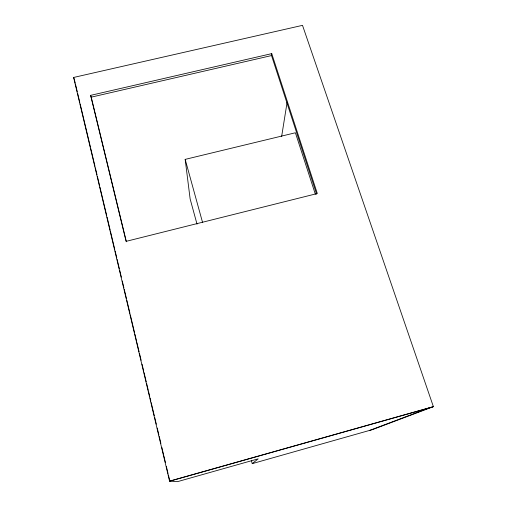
<?xml version="1.0" encoding="UTF-8"?>
<svg xmlns="http://www.w3.org/2000/svg" width="507" height="507" viewBox="0 0 507 507"><rect width="100%" height="100%" fill="white"/><g stroke="black" fill="none" stroke-linecap="round" stroke-linejoin="round"><path stroke-width="0.76" d="M316.634 194.168L271.537 55.567L271.739 53.628L90.607 95.367L126.097 241.357L317.312 193.528L271.739 53.628M281.639 136.497L287.12 102.192M252.233 463.639L258.177 458.848L177.513 481.65L169.566 481.13L73.616 77.457L302.508 25.35L433.384 406.652L372.468 429.6L252.233 463.639L251.472 460.831M369.837 430.348L428.637 408.091M169.566 481.13L433.384 406.652M169.864 481.156L432.313 407.058M197.02 224.145L190.138 198.953L185.175 159.382L295.397 132.764L315.379 194.276M90.607 95.367L91.228 97.154L271.537 55.567M73.616 77.457L74.314 79.32M185.175 159.382L202.604 222.592M91.228 97.154L126.395 241.776M74.491 80.087L75.226 83.167M75.594 84.707L77.241 91.634M77.603 93.174L79.802 102.414M80.169 103.954L90.417 147.062M90.785 148.602L94.993 166.302M95.36 167.842L97.008 174.776M97.376 176.316L99.575 185.549M99.936 187.089L106.711 215.57M107.078 217.11L110.19 230.197M110.558 231.737L114.766 249.444M115.133 250.984L116.781 257.911M117.142 259.451L119.341 268.691M119.709 270.231L121.357 277.158M122.269 281.005L123.917 287.932M124.285 289.472L126.484 298.712M126.845 300.252L129.957 313.339M130.324 314.879L134.532 332.579M134.9 334.119L136.548 341.053M136.915 342.586L139.114 351.826M139.476 353.366L141.123 360.293M142.042 364.146L143.69 371.073M144.051 372.613L146.25 381.847M146.618 383.387L148.266 390.314M148.633 391.854L149.73 396.474M150.097 398.014L150.826 401.094M151.194 402.634L154.305 415.721M154.673 417.261L156.321 424.188M157.233 428.035L158.881 434.968M159.249 436.502L160.896 443.435M161.809 447.282L163.457 454.209M163.824 455.749L165.472 462.676M166.385 466.529L168.032 473.456M168.4 474.996L169.68 480.383"/></g></svg>
